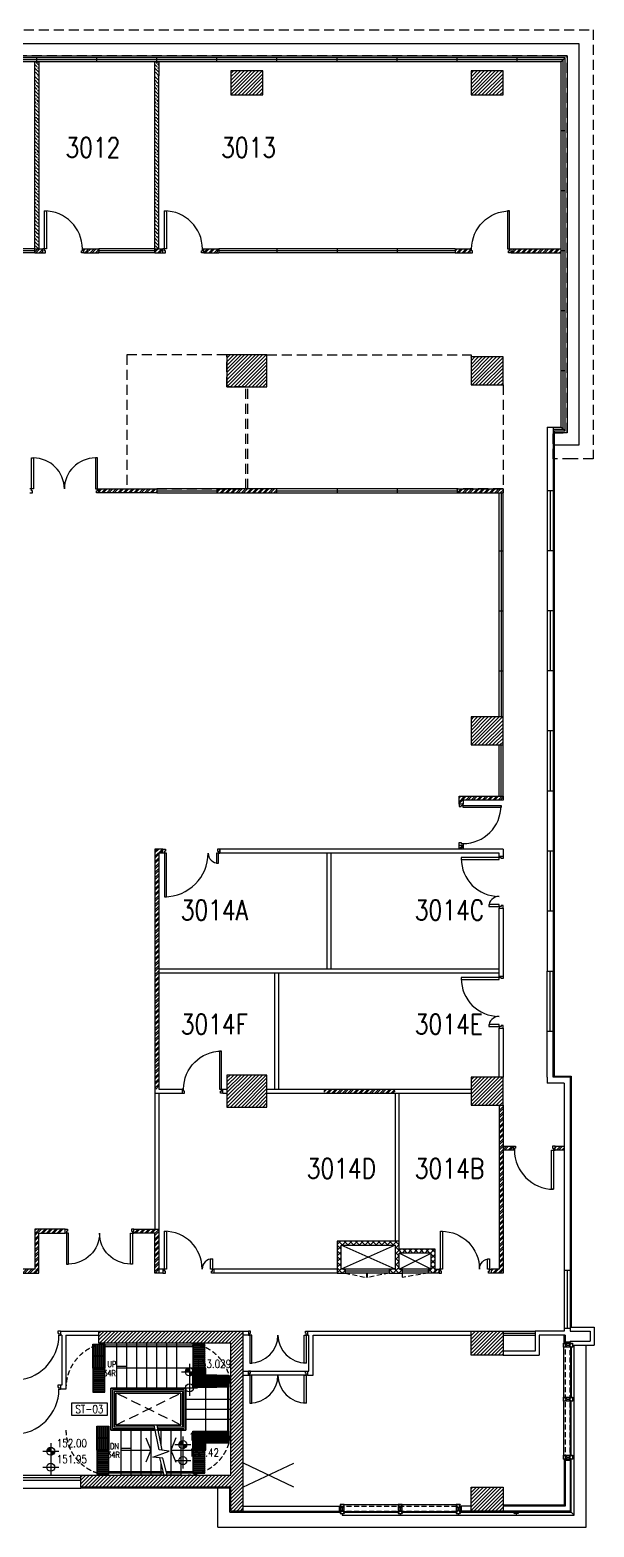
# Model space of a CAD drawing. Header units: millimetres. Extents: x -68474 to 336700, y -113450 to 53663.
# Drawn here: x 322600 to 336700, y -47675 to -10250 of the extents above; entities that cross this region are included whole.
import ezdxf
from ezdxf.enums import TextEntityAlignment as Align
from ezdxf.xclip import XClip

# ---------------------------------------------------------------- set-up
doc = ezdxf.new("R2010")
doc.units = ezdxf.units.MM
doc.header["$LTSCALE"] = 1000
doc.header["$XCLIPFRAME"] = 2
doc.linetypes.add('HIDDEN', pattern=[0.375, 0.25, -0.125])
doc.linetypes.add('HIDDEN2', pattern=[0.1875, 0.125, -0.0625])
for name, color, linetype in [('HATCH', 8, 'Continuous'), ('newL', 4, 'Continuous'), ('REF_LEV147-167$0$RLP315', 1, 'Continuous'), ('RLP032_S', 2, 'Continuous'), ('RLP046_T20', 3, 'Continuous'), ('RLP061', 8, 'Continuous'), ('RLP064_C51', 51, 'Continuous'), ('RLP223', 4, 'Continuous'), ('RLP223_C', 1, 'Continuous'), ('RLP223_H', 8, 'Continuous'), ('RLP240', 1, 'Continuous'), ('RLP280', 6, 'Continuous'), ('RLP314', 9, 'Continuous'), ('RLP315', 1, 'Continuous'), ('RLP340', 9, 'Continuous'), ('RLP383', 9, 'Continuous'), ('RLP390_C1', 1, 'Continuous'), ('RLP390_C2', 2, 'Continuous'), ('RLP390_C3', 3, 'Continuous'), ('RLP390_C9', 9, 'Continuous'), ('RLP390_S', 1, 'HIDDEN2'), ('RLP430_TAC', 8, 'Continuous'), ('RLP740', 1, 'Continuous')]:
    doc.layers.add(name, color=color, linetype=linetype)
doc.styles.add('RLP-SIMPLEX', font='SIMPLEX.shx', dxfattribs={"width": 0.8})
pattern_1 = [(45, (271025, -42725), (-67.35192, 67.35192), []), (45, (271069.9, -42725), (-67.35192, 67.35192), [])]
pattern_2 = [(45, (271025, -42875), (-67.35192, 67.35192), []), (45, (271069.9, -42875), (-67.35192, 67.35192), [])]
pattern_3 = [(45, (271025, -42775), (-67.35192, 67.35192), []), (45, (271069.9, -42775), (-67.35192, 67.35192), [])]
pattern_4 = [(45, (271025, -42775), (-44.90128, 44.90128), [])]
pattern_5 = [(45, (277025, -42775), (-67.35192, 67.35192), []), (45, (277069.9, -42775), (-67.35192, 67.35192), [])]
pattern_6 = [(45, (270625, -29605), (-67.35192, 67.35192), []), (45, (270669.9, -29605), (-67.35192, 67.35192), [])]

# ---------------------------------------------------------------- blocks, each defined once
blk = doc.blocks.new('LEV')
for p, q in [((-2, 0), (2, 0)), ((0, 2), (0, -2))]:
    blk.add_line(p, q)
blk.add_circle((0, 0), 1)
blk = doc.blocks.new('S-LEV')
blk.add_blockref('LEV', (0, 0))
at = {"style": 'RLP-SIMPLEX', "width": 0.8}
blk.add_attdef('SFL', (1.5, 1), '', height=2, dxfattribs=at)
blk = doc.blocks.new('LEV1')
for p, q in [((-2, 0), (2, 0)), ((-1, 0.05), (0, 0.05)), ((-0.99, 0.15), (0, 0.15)), ((-0.97, 0.25), (0, 0.25)), ((0, 2), (0, -2)), ((1, -0.05), (0, -0.05)), ((0.99, -0.15), (0, -0.15)), ((0.97, -0.25), (0, -0.25)), ((0.94, -0.35), (0, -0.35)), ((0.9, -0.45), (0, -0.45)), ((0.84, -0.55), (0, -0.55)), ((0.76, -0.65), (0, -0.65)), ((0.67, -0.75), (0, -0.75)), ((0.53, -0.85), (0, -0.85)), ((0.33, -0.95), (0, -0.95))]:
    blk.add_line(p, q)
blk.add_circle((0, 0), 1)
blk = doc.blocks.new('F-LEV')
for p, q in [((-0.94, 0.35), (0, 0.35)), ((-0.9, 0.45), (0, 0.45)), ((-0.84, 0.55), (0, 0.55)), ((-0.76, 0.65), (0, 0.65)), ((-0.67, 0.75), (0, 0.75)), ((-0.53, 0.85), (0, 0.85)), ((-0.33, 0.95), (0, 0.95))]:
    blk.add_line(p, q)
blk.add_blockref('LEV1', (0, 0))
at = {"style": 'RLP-SIMPLEX', "width": 0.8}
blk.add_attdef('FFL', (1.5, 1), '', height=2, dxfattribs=at)
blk = doc.blocks.new('D02d')
for points in [[(85, 100), (35, 100), (35, 1045), (85, 1045)], [(1235, 100), (1185, 100), (1185, 355), (1235, 355)]]:
    blk.add_lwpolyline(points, close=True)
for points in [[(0, 0), (60, 0), (60, 50), (35, 50), (35, 100), (0, 100)], [(1270, 0), (1210, 0), (1210, 50), (1235, 50), (1235, 100), (1270, 100)]]:
    blk.add_lwpolyline(points)
for centre, radius, start, end in [((35, 100), 945, 0, 90), ((1235, 100), 255, 90, 180)]:
    blk.add_arc(centre, radius, start, end)
blk = doc.blocks.new('ED900L')
blk.add_lwpolyline([(85, 100), (35, 100), (35, 1050), (85, 1050)], close=True)
for points in [[(0, 0), (60, 0), (60, 50), (35, 50), (35, 100), (0, 100)], [(1020, 0), (960, 0), (960, 50), (985, 50), (985, 100), (1020, 100)]]:
    blk.add_lwpolyline(points)
blk.add_arc((35, 100), 950, 0, 90)
blk = doc.blocks.new('ST-MARK')
at = {"color": 2}
blk.add_lwpolyline([(-5.5, -1.5), (-5.5, 1.5), (3.5, 1.5), (3.5, -1.5)], close=True, dxfattribs=at)
at = {"style": 'RLP-SIMPLEX', "width": 0.8}
blk.add_attdef('STAIR_NO', text='', height=2, dxfattribs=at).set_placement((-1, 0), align=Align.MIDDLE)
blk = doc.blocks.new('ST-ARR')
at = {"color": 4}
blk.add_lwpolyline([(-306, -125), (0, 0), (306, -125)], dxfattribs=at)
blk = doc.blocks.new('ED1600D')
for points in [[(-1575, 100), (-1625, 100), (-1625, 875), (-1575, 875)], [(-25, 100), (25, 100), (25, 875), (-25, 875)]]:
    blk.add_lwpolyline(points, close=True)
for points in [[(-1660, 0), (-1600, 0), (-1600, 50), (-1625, 50), (-1625, 100), (-1660, 100)], [(60, 0), (0, 0), (0, 50), (25, 50), (25, 100), (60, 100)]]:
    blk.add_lwpolyline(points)
for centre, start, end in [((-1575, 100), 0, 90), ((-25, 100), 90, 180)]:
    blk.add_arc(centre, 775, start, end)
blk = doc.blocks.new('hollow-1')
at = {"layer": 'RLP390_C2'}
blk.add_line((-40, 0), (0, 0), dxfattribs=at)
blk.add_lwpolyline([(-260, -50), (-260, 50), (-40, 50), (-40, -50)], close=True, dxfattribs=at)
at = {"layer": 'RLP390_C9'}
for p, q in [((-260, 50), (-40, -50)), ((-260, -50), (-40, 50))]:
    blk.add_line(p, q, dxfattribs=at)
blk = doc.blocks.new('TAC')
blk.add_lwpolyline([(0, 0), (300, 0), (300, 300), (0, 300)], close=True)
for centre in [(25, 275), (25, 225), (25, 175), (25, 125), (25, 75), (25, 25), (75, 275), (75, 225), (75, 175), (75, 125), (75, 75), (75, 25), (125, 275), (125, 225), (125, 175), (125, 125), (125, 75), (125, 25), (175, 275), (175, 225), (175, 175), (175, 125), (175, 75), (175, 25), (225, 275), (225, 225), (225, 175), (225, 125), (225, 75), (225, 25), (275, 275), (275, 225), (275, 175), (275, 125), (275, 75), (275, 25)]:
    blk.add_circle(centre, 17.5)
blk = doc.blocks.new('hollow-1a')
at = {"layer": 'RLP390_C2'}
blk.add_line((40, 0), (0, 0), dxfattribs=at)
blk.add_lwpolyline([(40, -50), (40, 50), (100, 50), (100, -50)], close=True, dxfattribs=at)
at = {"layer": 'RLP390_C9'}
for p, q in [((40, 50), (100, -50)), ((40, -50), (100, 50))]:
    blk.add_line(p, q, dxfattribs=at)
blk = doc.blocks.new('DOUBLE')
at = {"layer": 'RLP315'}
for points in [[(561658, 376133), (561673, 376133), (561673, 376183), (561673, 376183), (561673, 376183), (561623, 376183), (561623, 376083), (561623, 376083), (561623, 376083), (561658, 376083)], [(563058, 376133), (563043, 376133), (563043, 376183), (563043, 376183), (563043, 376183), (563093, 376183), (563093, 376083), (563093, 376083), (563093, 376083), (563058, 376083)], [(561708, 376083), (561658, 376083), (561658, 375383), (561708, 375383)], [(563008, 376083), (563058, 376083), (563058, 375383), (563008, 375383)]]:
    blk.add_lwpolyline(points, close=True, dxfattribs=at)
for centre, start, end in [((561658, 376083), 270, 0), ((563058, 376083), 180, 270)]:
    blk.add_arc(centre, 700, start, end, dxfattribs=at)
blk = doc.blocks.new('hollow-3a')
at = {"layer": 'RLP390_C2'}
blk.add_line((15, -15), (100, -100), dxfattribs=at)
blk.add_lwpolyline([(-100, -15), (15, -15), (15, 100), (0, 100), (0, 0), (-100, 0), (-100, -15)], dxfattribs=at)
blk = doc.blocks.new('REF_LEV147-167$0$ED900L')
blk.add_lwpolyline([(85, 100), (35, 100), (35, 1050), (85, 1050)], close=True)
for points in [[(0, 0), (60, 0), (60, 50), (35, 50), (35, 100), (0, 100)], [(1020, 0), (960, 0), (960, 50), (985, 50), (985, 100), (1020, 100)]]:
    blk.add_lwpolyline(points)
blk.add_arc((35, 100), 950, 0, 90)
blk = doc.blocks.new('D02a')
for points in [[(-85, 100), (-35, 100), (-35, 1195), (-85, 1195)], [(-1385, 100), (-1335, 100), (-1335, 355), (-1385, 355)]]:
    blk.add_lwpolyline(points, close=True)
for points in [[(-1420, 0), (-1360, 0), (-1360, 50), (-1385, 50), (-1385, 100), (-1420, 100)], [(0, 0), (-60, 0), (-60, 50), (-35, 50), (-35, 100), (0, 100)]]:
    blk.add_lwpolyline(points)
for centre, radius, start, end in [((-35, 100), 1095, 90, 180), ((-1385, 100), 255, 0, 90)]:
    blk.add_arc(centre, radius, start, end)
blk = doc.blocks.new('ED1080L_1')
for points in [[(-85, 100), (-25, 100), (-25, 50), (-50, 50), (-50, 0), (-85, 0)], [(1145, 100), (1085, 100), (1085, 50), (1110, 50), (1110, 0), (1145, 0)]]:
    blk.add_lwpolyline(points)
blk.add_lwpolyline([(0, 0), (-50, 0), (-50, -1130), (0, -1130)], close=True)
blk.add_arc((-20, 0), 1130, 270, 0)
blk = doc.blocks.new('D02E__X')
for points in [[(660, -1), (710, -1), (710, 944), (660, 944)], [(-520, -1), (-470, -1), (-470, 254), (-520, 254)]]:
    blk.add_lwpolyline(points, close=True)
for points in [[(-555, -101), (-495, -101), (-495, -51), (-520, -51), (-520, -1), (-555, -1)], [(745, -101), (685, -101), (685, -51), (710, -51), (710, -1), (745, -1)]]:
    blk.add_lwpolyline(points)
for centre, radius, start, end in [((680, -1), 945, 90, 180), ((-520, -1), 255, 0, 90)]:
    blk.add_arc(centre, radius, start, end)
blk = doc.blocks.new('fsdfsdfs')
blk.add_lwpolyline([(85, 100), (35, 100), (35, 1080), (85, 1080)], close=True)
for points in [[(0, 0), (60, 0), (60, 50), (35, 50), (35, 100), (0, 100)], [(1050, 0), (990, 0), (990, 50), (1015, 50), (1015, 100), (1050, 100)]]:
    blk.add_lwpolyline(points)
blk.add_arc((35, 100), 980, 0, 90)

msp = doc.modelspace()

# ---------------------------------------------------------------- hatches: boundary and pattern name
at = {"layer": 'HATCH'}
h = msp.add_hatch(dxfattribs=at)
h.set_pattern_fill('ANSI31', color=256, scale=20, style=0)
h.set_pattern_definition([(45, (327625, -11875), (-44.9013, 44.9013), [])])
h.paths.add_polyline_path([(327625, -11275), (327625, -11875), (328425, -11875), (328425, -11275)])
h = msp.add_hatch(dxfattribs=at)
h.set_pattern_fill('ANSI31', color=256, scale=20, style=0)
h.set_pattern_definition([(45, (333625, -11875), (-44.9013, 44.9013), [])])
h.paths.add_polyline_path([(333625, -11275), (333625, -11875), (334425, -11875), (334425, -11275)])
h = msp.add_hatch(dxfattribs=at)
h.set_pattern_fill('ANSI31', color=256, scale=20, style=0)
h.set_pattern_definition([(45, (327525, -19175), (-44.9013, 44.9013), [])])
h.paths.add_polyline_path([(327525, -19175), (328525, -19175), (328525, -18375), (327525, -18375)])
h = msp.add_hatch(dxfattribs=at)
h.set_pattern_fill('ANSI31', color=256, scale=20, style=0)
h.set_pattern_definition(pattern_4)
h.paths.add_polyline_path([(333625, -19125), (334425, -19125), (334425, -18425), (333625, -18425)])
h = msp.add_hatch(dxfattribs=at)
h.set_pattern_fill('ANSI31', color=256, scale=20, style=0)
h.set_pattern_definition([(45, (333625, -28125), (-44.9013, 44.9013), [])])
h.paths.add_polyline_path([(333625, -28125), (334425, -28125), (334425, -27425), (333625, -27425)])
h = msp.add_hatch(dxfattribs=at)
h.set_pattern_fill('ANSI31', color=256, scale=20, style=0)
h.set_pattern_definition([(45, (327525, -37175), (-44.9013, 44.9013), [])])
h.paths.add_polyline_path([(327525, -37175), (328525, -37175), (328525, -36375), (327525, -36375)])
h = msp.add_hatch(dxfattribs=at)
h.set_pattern_fill('ANSI31', color=256, scale=20, style=0)
h.set_pattern_definition([(45, (333625, -37125), (-44.9013, 44.9013), [])])
h.paths.add_polyline_path([(333625, -37125), (334425, -37125), (334425, -36425), (333625, -36425)])
h = msp.add_hatch(dxfattribs=at)
h.set_pattern_fill('ANSI31', color=256, scale=20, style=0)
h.set_pattern_definition(pattern_4)
h.paths.add_polyline_path([(327925, -42775), (327925, -47275), (327625, -47275), (327625, -46675), (323875, -46675), (323875, -46375), (327625, -46375), (327625, -43075), (324325, -43075), (324325, -42775)])
h = msp.add_hatch(dxfattribs=at)
h.set_pattern_fill('ANSI31', color=256, scale=20, style=0)
h.set_pattern_definition([(45, (315625, -43375), (-44.90128, 44.90128), [])])
h.paths.add_polyline_path([(334425, -42775), (334425, -43375), (333625, -43375), (333625, -42775)])
h = msp.add_hatch(dxfattribs=at)
h.set_pattern_fill('ANSI31', color=256, scale=20, style=0)
h.set_pattern_definition(pattern_4)
h.paths.add_polyline_path([(334425, -47275), (333625, -47275), (333625, -46675), (334425, -46675)])
at = {"layer": 'RLP061'}
h = msp.add_hatch(dxfattribs=at)
h.set_pattern_fill('ANSI36', color=1, scale=20, angle=90, style=0)
h.set_pattern_definition([(135, (322725, -15725), (-123.4785, 33.676), [158.75, -31.75, 0, -31.75])])
h.paths.add_polyline_path([(322725, -15725), (322825, -15725), (322825, -11400), (322725, -11400)])
h = msp.add_hatch(dxfattribs=at)
h.set_pattern_fill('ANSI36', color=1, scale=20, angle=90, style=0)
h.set_pattern_definition([(135, (325725, -15725), (-123.4785, 33.676), [158.75, -31.75, 0, -31.75])])
h.paths.add_polyline_path([(325725, -15725), (325825, -15725), (325825, -11400), (325725, -11400)])
at = {"layer": 'RLP223_H'}
h = msp.add_hatch(dxfattribs=at)
h.set_pattern_fill('ANSI36', color=1, scale=20, angle=90, style=0)
h.set_pattern_definition([(135, (322725, -11386.34), (-123.479, 33.676), [158.75, -31.75, 0, -31.75])])
h.paths.add_polyline_path([(322725, -11050), (322825, -11050), (322825, -11386.3), (322725, -11386.3)])
h = msp.add_hatch(dxfattribs=at)
h.set_pattern_fill('ANSI36', color=1, scale=20, angle=90, style=0)
h.set_pattern_definition([(135, (325725, -11386.34), (-123.479, 33.676), [158.75, -31.75, 0, -31.75])])
h.paths.add_polyline_path([(325725, -11050), (325825, -11050), (325825, -11386.3), (325725, -11386.3)])
h = msp.add_hatch(dxfattribs=at)
h.set_pattern_fill('ANSI32', color=256, scale=10, style=0)
h.set_pattern_definition(pattern_5)
h.paths.add_polyline_path([(322925, -15725), (322725, -15725), (322725, -15825), (322925, -15825)])
h = msp.add_hatch(dxfattribs=at)
h.set_pattern_fill('ANSI32', color=256, scale=10, style=0)
h.set_pattern_definition(pattern_3)
h.paths.add_polyline_path([(323945, -15725), (323945, -15825), (324325, -15825), (324325, -15725)])
h = msp.add_hatch(dxfattribs=at)
h.set_pattern_fill('ANSI32', color=256, scale=10, style=0)
h.set_pattern_definition(pattern_5)
h.paths.add_polyline_path([(325925, -15725), (325725, -15725), (325725, -15825), (325925, -15825)])
h = msp.add_hatch(dxfattribs=at)
h.set_pattern_fill('ANSI32', color=256, scale=10, style=0)
h.set_pattern_definition(pattern_3)
h.paths.add_polyline_path([(327325, -15825), (327325, -15725), (326945, -15725), (326945, -15825)])
h = msp.add_hatch(dxfattribs=at)
h.set_pattern_fill('ANSI32', color=256, scale=10, style=0)
h.set_pattern_definition(pattern_3)
h.paths.add_polyline_path([(333605, -15825), (333605, -15725), (333225, -15725), (333225, -15825)])
h = msp.add_hatch(dxfattribs=at)
h.set_pattern_fill('ANSI32', color=256, scale=10, style=0)
h.set_pattern_definition(pattern_3)
h.paths.add_polyline_path([(335875, -15725), (334625, -15725), (334625, -15825), (335875, -15825)])
h = msp.add_hatch(dxfattribs=at)
h.set_pattern_fill('ANSI32', color=256, scale=10, style=0)
h.set_pattern_definition(pattern_1)
h.paths.add_polyline_path([(324320, -21725), (324320, -21825), (325775, -21825), (325775, -21725)])
h = msp.add_hatch(dxfattribs=at)
h.set_pattern_fill('ANSI32', color=256, scale=10, style=0)
h.set_pattern_definition(pattern_1)
h.paths.add_polyline_path([(327275, -21825), (328775, -21825), (328775, -21725), (327275, -21725)])
h = msp.add_hatch(dxfattribs=at)
h.set_pattern_fill('ANSI32', color=256, scale=10, style=0)
h.set_pattern_definition(pattern_1)
h.paths.add_polyline_path([(333275, -21725), (333275, -21825), (334025, -21825), (334025, -21725)])
h.paths.add_polyline_path([(334425, -21825), (334425, -21725), (334025, -21725), (334025, -21825)])
h = msp.add_hatch(dxfattribs=at)
h.set_pattern_fill('ANSI32', color=256, scale=10, style=0)
h.set_pattern_definition(pattern_6)
h.paths.add_polyline_path([(333325, -29405), (334025, -29405), (334025, -29505), (333425, -29505), (333425, -29605), (333325, -29605)])
h = msp.add_hatch(dxfattribs=at)
h.set_pattern_fill('ANSI32', color=256, scale=10, style=0)
h.set_pattern_definition(pattern_6)
h.paths.add_polyline_path([(334025, -29405), (334425, -29405), (334425, -29505), (334025, -29505)])
h = msp.add_hatch(dxfattribs=at)
h.set_pattern_fill('ANSI32', color=256, scale=10, style=0)
h.set_pattern_definition([(45, (271625, -30725), (-67.35192, 67.35192), []), (45, (271669.9, -30725), (-67.35192, 67.35192), [])])
h.paths.add_polyline_path([(333325, -30625), (333425, -30625), (333425, -30725), (333325, -30725)])
h = msp.add_hatch(dxfattribs=at)
h.set_pattern_fill('ANSI32', color=256, scale=10, style=0)
h.set_pattern_definition(pattern_3)
h.paths.add_polyline_path([(325725, -36725), (325825, -36725), (325825, -30825), (325925, -30825), (325925, -30725), (325725, -30725)])
h = msp.add_hatch(dxfattribs=at)
h.set_pattern_fill('ANSI32', color=256, scale=10, style=0)
h.set_pattern_definition([(45, (273325, -37069.67), (-67.35192, 67.35192), []), (45, (273369.9, -37069.67), (-67.35192, 67.35192), [])])
h.paths.add_polyline_path([(329945, -36725), (331725, -36725), (331725, -36825), (329945, -36825)])
h = msp.add_hatch(dxfattribs=at)
h.set_pattern_fill('ANSI32', color=256, scale=10, style=0)
h.set_pattern_definition(pattern_3)
h.paths.add_polyline_path([(334425, -41325), (334425, -37125), (334325, -37125), (334325, -41225), (334125, -41225), (334125, -41325)])
h = msp.add_hatch(dxfattribs=at)
h.set_pattern_fill('ANSI32', color=256, scale=10, style=0)
h.set_pattern_definition(pattern_3)
h.paths.add_polyline_path([(334675, -38150), (334425, -38150), (334425, -38250), (334675, -38250)])
h.paths.add_polyline_path([(335950, -38250), (335950, -38150), (335725, -38150), (335725, -38250)])
h = msp.add_hatch(dxfattribs=at)
h.set_pattern_fill('ANSI32', color=256, scale=10, style=0)
h.set_pattern_definition(pattern_2)
h.paths.add_polyline_path([(322825, -40325), (323415, -40325), (323415, -40225), (322775, -40225), (322775, -41325), (322825, -41325)])
h.paths.add_polyline_path([(322775, -40225), (322725, -40225), (322725, -41225), (322025, -41225), (322025, -41325), (322775, -41325)])
h.paths.add_polyline_path([(321275, -41225), (321275, -41325), (322025, -41325), (322025, -41225)])
h = msp.add_hatch(dxfattribs=at)
h.set_pattern_fill('ANSI32', color=256, scale=10, style=0)
h.set_pattern_definition(pattern_3)
h.paths.add_polyline_path([(325825, -40225), (325200, -40225), (325200, -40325), (325725, -40325), (325725, -41325), (325825, -41325)])
h = msp.add_hatch(dxfattribs=at)
h.set_pattern_fill('_USER', color=256, scale=100, angle=45, style=0, double=1, pattern_type=0)
h.set_pattern_definition([(45, (330125, -41325), (-70.7107, 70.7107), []), (135, (330125, -41325), (-70.7107, -70.7107), [])])
h.paths.add_polyline_path([(331575, -41325), (331900, -41325), (331900, -41225), (331825, -41225), (331825, -40525), (330275, -40525), (330275, -41325), (330475, -41325), (330475, -41225), (330375, -41225), (330375, -40625), (331725, -40625), (331725, -41225), (331575, -41225)])
h = msp.add_hatch(dxfattribs=at)
h.set_pattern_fill('_USER', color=256, scale=100, angle=45, style=0, double=1, pattern_type=0)
h.set_pattern_definition([(45, (331825, -41325), (-70.711, 70.711), []), (135, (331825, -41325), (-70.711, -70.711), [])])
h.paths.add_polyline_path([(331825, -40725), (331825, -40825), (332625, -40825), (332625, -41225), (332550, -41225), (332550, -41325), (332725, -41325), (332725, -40725)])
h = msp.add_hatch(dxfattribs=at)
h.set_pattern_fill('ANSI32', color=256, scale=10, style=0)
h.set_pattern_definition(pattern_2)
h.paths.add_polyline_path([(332825, -41225), (332725, -41225), (332725, -41325), (332825, -41325)])

# ---------------------------------------------------------------- linework, layer by layer
at = {"layer": 'newL'}
for p, q in [((330025, -33725), (330025, -30825)), ((330125, -33725), (330125, -30825)), ((334325, -33725), (325825, -33725)), ((334325, -33825), (325825, -33825))]:
    msp.add_line(p, q, dxfattribs=at)
at = {"layer": 'RLP046_T20'}
msp.add_lwpolyline([(323875, -46675), (323875, -46700)], dxfattribs=at)
at = {"layer": 'RLP064_C51'}
for points in [[(326500, -45250), (324625, -45250), (324625, -44200), (326500, -44200)], [(324750, -44325), (326375, -44325), (326375, -45125), (324750, -45125)]]:
    msp.add_lwpolyline(points, close=True, dxfattribs=at)
at = {"layer": 'RLP223'}
for p, q in [((322725, -15825), (322725, -11400)), ((322825, -11400), (322825, -15725)), ((325725, -15825), (325725, -11400)), ((325825, -15725), (325825, -11400)), ((322725, -15725), (322925, -15725)), ((322725, -15825), (322925, -15825)), ((322925, -15825), (322925, -15725)), ((323945, -15825), (323945, -15725)), ((323945, -15725), (324325, -15725)), ((323945, -15825), (324325, -15825)), ((325725, -15725), (325925, -15725)), ((325725, -15825), (325925, -15825)), ((325925, -15825), (325925, -15725)), ((326945, -15725), (327325, -15725)), ((326945, -15825), (326945, -15725)), ((326945, -15825), (327325, -15825)), ((333605, -15825), (333605, -15725)), ((334625, -15825), (334625, -15725)), ((335525, -15725), (335875, -15725)), ((335525, -15825), (335875, -15825)), ((335525, -20177), (335525, -21775)), ((335525, -20177), (335675, -20177)), ((335675, -20177), (335675, -21775)), ((333275, -21725), (334425, -21725)), ((333275, -21825), (334425, -21825)), ((334425, -21725), (334425, -21825)), ((335675, -21775), (335525, -21775)), ((335525, -23275), (335525, -24775)), ((335675, -23275), (335525, -23275)), ((335675, -23275), (335675, -24775)), ((335675, -24775), (335525, -24775)), ((335525, -26275), (335525, -27775)), ((335675, -26275), (335525, -26275)), ((335675, -26275), (335675, -27775)), ((335675, -27775), (335525, -27775)), ((335525, -29275), (335525, -30775)), ((335675, -29275), (335525, -29275)), ((335675, -29275), (335675, -30775)), ((333325, -30725), (333325, -30625)), ((333325, -30625), (333425, -30625)), ((333425, -30625), (333425, -30725)), ((325925, -30725), (325725, -30725)), ((325725, -30725), (325725, -36825)), ((325925, -30825), (325825, -30825)), ((325825, -30825), (325825, -36725)), ((325925, -30825), (325925, -30725)), ((325925, -30825), (325925, -30725)), ((327345, -30725), (327345, -30825)), ((327345, -30725), (327345, -30825)), ((334325, -30900), (334325, -30825)), ((334325, -30900), (334425, -30900)), ((335675, -30775), (335525, -30775)), ((334325, -33900), (334325, -32200)), ((334325, -32200), (334425, -32200)), ((335525, -32275), (335525, -33775)), ((335675, -32275), (335525, -32275)), ((335675, -32275), (335675, -33775)), ((334325, -33900), (334425, -33900)), ((335525, -33775), (335675, -33775)), ((334325, -36425), (334325, -35200)), ((334325, -35200), (334425, -35200)), ((335525, -35275), (335675, -35275)), ((335525, -36425), (335525, -35275)), ((335675, -36425), (335675, -35275)), ((335525, -36425), (335525, -36575)), ((335950, -36575), (335525, -36575)), ((336100, -36425), (335675, -36425)), ((335950, -36575), (335950, -41250)), ((336100, -36425), (336100, -41250)), ((325725, -36825), (325725, -40225)), ((325725, -36825), (326405, -36825)), ((325825, -36725), (326405, -36725)), ((325825, -36825), (325825, -40225)), ((327425, -36725), (327525, -36725)), ((327425, -36825), (327525, -36825)), ((328525, -36725), (333625, -36725)), ((328525, -36825), (333625, -36825)), ((325200, -40325), (325200, -40225)), ((325200, -40225), (325825, -40225)), ((325725, -40325), (325200, -40325)), ((325725, -41325), (325725, -40325)), ((325725, -41325), (325725, -40325)), ((325825, -40225), (325825, -41325)), ((332725, -40725), (331825, -40725)), ((332725, -41325), (332725, -40725)), ((332625, -40825), (331825, -40825)), ((331825, -41225), (331825, -40825)), ((331825, -41225), (331825, -40825)), ((331825, -41225), (331825, -40825)), ((332625, -41225), (332625, -40825)), ((325925, -41225), (325825, -41225)), ((325925, -41325), (325825, -41325)), ((325925, -41225), (325925, -41325)), ((330275, -41225), (327195, -41225)), ((327195, -41225), (327195, -41325)), ((330275, -41325), (327195, -41325)), ((330475, -41225), (330475, -41325)), ((331575, -41225), (331575, -41325)), ((331575, -41325), (331900, -41325)), ((331900, -41225), (331900, -41325)), ((332550, -41225), (332550, -41325)), ((335950, -41250), (336100, -41250)), ((323360, -42775), (323360, -42875)), ((323360, -42775), (324325, -42775)), ((323400, -42875), (323400, -44125)), ((323500, -42875), (323500, -44225)), ((323500, -42875), (324325, -42875)), ((329535, -42775), (333625, -42775)), ((329535, -42775), (329535, -42875)), ((329535, -42875), (329575, -42875)), ((329575, -43775), (329575, -42875)), ((329675, -42875), (333625, -42875)), ((329675, -43875), (329675, -42875)), ((335950, -42775), (335225, -42775)), ((335225, -42775), (335225, -43275)), ((335975, -42875), (335325, -42875)), ((335325, -42875), (335325, -43375)), ((335950, -42700), (335950, -42775)), ((335950, -42700), (336100, -42700)), ((335975, -42875), (335975, -43050)), ((336100, -42700), (336100, -42775)), ((336100, -42775), (336600, -42775)), ((336100, -43025), (336100, -43050)), ((336100, -43025), (336600, -43025)), ((336600, -42775), (336600, -43025)), ((335225, -43275), (334425, -43275)), ((334425, -43375), (335325, -43375)), ((336100, -43050), (335975, -43050)), ((327925, -43775), (328065, -43775)), ((328065, -43875), (328065, -43775)), ((329535, -43775), (329535, -43875)), ((329535, -43775), (329575, -43775)), ((323400, -44125), (323360, -44125)), ((323360, -44125), (323360, -44225)), ((327925, -43875), (328065, -43875)), ((329535, -43875), (329675, -43875)), ((323500, -44225), (323360, -44225)), ((335975, -46000), (336100, -46000)), ((335975, -46000), (335975, -47150)), ((336100, -46000), (336100, -47275)), ((327925, -47150), (330325, -47150)), ((330325, -47150), (330325, -47275)), ((333625, -47150), (333375, -47150)), ((333375, -47150), (333375, -47275)), ((335975, -47150), (334425, -47150)), ((335475, -47150), (334425, -47150)), ((327925, -47275), (330325, -47275)), ((333625, -47275), (333375, -47275)), ((336100, -47275), (334425, -47275)), ((335475, -47275), (334425, -47275))]:
    msp.add_line(p, q, dxfattribs=at)
for points in [[(322725, -11400), (322725, -11050), (322825, -11050), (322825, -11400)], [(325725, -11400), (325725, -11050), (325825, -11050), (325825, -11400)], [(324325, -15725), (324325, -15825)], [(327325, -15725), (327325, -15825)], [(333225, -15725), (333225, -15825)], [(333225, -15725), (333605, -15725)], [(333225, -15825), (333605, -15825)], [(334625, -15725), (335875, -15725)], [(334625, -15825), (335875, -15825)], [(333275, -21725), (333275, -21825)], [(333425, -29605), (333325, -29605), (333325, -29405), (334425, -29405), (334425, -29505), (333425, -29505), (333425, -29605)], [(325925, -30825), (325925, -30725)], [(325925, -30825), (325925, -30725)], [(325925, -30825), (325925, -30725)], [(334425, -30725), (327345, -30725)], [(327345, -30825), (327345, -30725)], [(327345, -30825), (327345, -30725)], [(327345, -30825), (327345, -30725)], [(334325, -30825), (327345, -30825)], [(334425, -30725), (334425, -30900)], [(334425, -32200), (334425, -33900)], [(328725, -36725), (328725, -33825)], [(328825, -36725), (328825, -33825)], [(334425, -35200), (334425, -36425)], [(326405, -36725), (326405, -36825)], [(327425, -36825), (327425, -36725)], [(331725, -36825), (331725, -40525)], [(331825, -40725), (331825, -36825)], [(334425, -37125), (334425, -41325), (334125, -41325)], [(334325, -37125), (334325, -41225), (334125, -41225)], [(334425, -38150), (334675, -38150), (334675, -38250), (334425, -38250)], [(335950, -38250), (335725, -38250), (335725, -38150), (335950, -38150)], [(322825, -41325), (322825, -40325), (323480, -40325), (323480, -40225), (322725, -40225), (322725, -41225), (321275, -41225), (321275, -41325), (322825, -41325)], [(331825, -40525), (330275, -40525), (330275, -41325), (330475, -41325)], [(330475, -41225), (330375, -41225), (330375, -40625), (331725, -40625)], [(331725, -40625), (331725, -41225), (331575, -41225)], [(325825, -41325), (325725, -41325)], [(331900, -41225), (331825, -41225)], [(332625, -41225), (332550, -41225)], [(332825, -41325), (332550, -41325)], [(332725, -41225), (332825, -41225), (332825, -41325)], [(332825, -41225), (332825, -41325)], [(334125, -41225), (334125, -41325)], [(323400, -42875), (323360, -42875)], [(327925, -42775), (328065, -42775)], [(328065, -42875), (327925, -42875)], [(328065, -42775), (328065, -42875)], [(323400, -44125), (323360, -44125)]]:
    msp.add_lwpolyline(points, dxfattribs=at)
at = {"layer": 'RLP223', "color": 8, "linetype": 'HIDDEN'}
for points in [[(327525, -18375), (325025, -18375), (325025, -21725), (328000, -21725), (328000, -19175), (327525, -19175), (327525, -18375), (327525, -18375), (327525, -18375)], [(333625, -18425), (333625, -19125), (334425, -19125), (334425, -21725), (328050, -21725), (328050, -19175), (328525, -19175), (328525, -18375), (328525, -18375), (328525, -18375), (333625, -18375), (333625, -18425), (333625, -18425)]]:
    msp.add_lwpolyline(points, dxfattribs=at)
at = {"layer": 'RLP223'}
for points in [[(324320, -21725), (325775, -21725), (325775, -21825), (324320, -21825)], [(327275, -21825), (328775, -21825), (328775, -21725), (327275, -21725)]]:
    msp.add_lwpolyline(points, close=True, dxfattribs=at)
at = {"layer": 'RLP223_C'}
for p, q in [((335700, -33775), (335700, -35275)), ((328065, -43775), (329510, -43775)), ((329535, -43875), (328065, -43875)), ((329535, -43875), (328065, -43875))]:
    msp.add_line(p, q, dxfattribs=at)
at = {"layer": 'RLP223_C', "linetype": 'HIDDEN'}
msp.add_lwpolyline([(336162.5, -20975), (335675, -20975), (335675, -20325), (336025, -20325), (336025, -10900), (309225, -10900), (309225, -12550), (308575, -12375.8), (308575, -10250), (336675, -10250), (336675, -20975)], close=True, dxfattribs=at)
at = {"layer": 'RLP223_C'}
for points in [[(308925, -10600), (308925, -12469.6), (309225, -12550), (309225, -10900), (336025, -10900), (336025, -20325), (335675, -20325), (335675, -20625), (336325, -20625), (336325, -10600), (336325, -10600), (308925, -10600)], [(335700, -21775), (335700, -23275)], [(335700, -24775), (335700, -26275)], [(335700, -27775), (335700, -29275)], [(335700, -30775), (335700, -32275)], [(336125, -41250), (336125, -42675)], [(322425, -46700), (323875, -46700)]]:
    msp.add_lwpolyline(points, dxfattribs=at)
at = {"layer": 'RLP240', "color": 4}
for p, q in [((324775, -43650), (325025, -43650)), ((324875, -45700), (325125, -45700))]:
    msp.add_line(p, q, dxfattribs=at)
at = {"layer": 'RLP240'}
for p, q in [((327000, -43700), (324775, -43700)), ((327000, -45750), (327000, -43700)), ((325906.4, -45754.6), (325777.6, -45125)), ((325951.9, -46375), (325843.6, -45945.4)), ((326125, -45750), (327000, -45750))]:
    msp.add_line(p, q, dxfattribs=at)
at = {"layer": 'RLP240', "linetype": 'HIDDEN'}
for p, q in [((326375, -45125), (324750, -44325)), ((324750, -45125), (326375, -44325))]:
    msp.add_line(p, q, dxfattribs=at)
at = {"layer": 'RLP240'}
for points in [[(326125, -43075), (324625, -43075)], [(324775, -44200), (324775, -43075)], [(325025, -44200), (325025, -43075)], [(325275, -44200), (325275, -43075)], [(325525, -44200), (325525, -43075)], [(325775, -44200), (325775, -43075)], [(326025, -44200), (326025, -43075)], [(326275, -44200), (326275, -43075)], [(325803.2, -45250), (326500, -45250), (326500, -44200), (324625, -44200), (324625, -45250), (325726.6, -45250)], [(324750, -44325), (324750, -45125), (325701.1, -45125)], [(325777.6, -45125), (326375, -45125), (326375, -44325), (324750, -44325)], [(326500, -44475), (327625, -44475)], [(326500, -44725), (327625, -44725)], [(324875, -45250), (324875, -46375)], [(325125, -45250), (325125, -46375)], [(325375, -45250), (325375, -46375)], [(325625, -45250), (325625, -46375)], [(326028.5, -46375), (325922.1, -45955.1), (325669.2, -45923.9), (326080.8, -45776.1), (325827.9, -45744.9), (325701.1, -45125)], [(325875, -45250), (325875, -45601.1)], [(326125, -45250), (326125, -46375)], [(326375, -45250), (326375, -46375)], [(326500, -44975), (327625, -44975)], [(324875, -45750), (325625, -45750)], [(326375, -46375), (324875, -46375)], [(325875, -46069.9), (325875, -46375)]]:
    msp.add_lwpolyline(points, dxfattribs=at)
at = {"layer": 'RLP240', "linetype": 'HIDDEN2'}
for centre, start, end in [((324625, -44200), 90, 180), ((326500, -44200), 360, 90), ((324625, -45250), 180, 270), ((326500, -45250), 270, 0)]:
    msp.add_arc(centre, 1125, start, end, dxfattribs=at)
at = {"layer": 'RLP280'}
for points in [[(327625, -11275), (327625, -11875), (328425, -11875), (328425, -11275)], [(333625, -11275), (333625, -11875), (334425, -11875), (334425, -11275)], [(327525, -19175), (328525, -19175), (328525, -18375), (327525, -18375)], [(333625, -19125), (334425, -19125), (334425, -18425), (333625, -18425)], [(333625, -28125), (334425, -28125), (334425, -27425), (333625, -27425)], [(327525, -37175), (328525, -37175), (328525, -36375), (327525, -36375)], [(333625, -37125), (334425, -37125), (334425, -36425), (333625, -36425)], [(334425, -42775), (334425, -43375), (333625, -43375), (333625, -42775)], [(334425, -47275), (333625, -47275), (333625, -46675), (334425, -46675)]]:
    msp.add_lwpolyline(points, close=True, dxfattribs=at)
msp.add_lwpolyline([(327925, -42775), (327925, -47275), (327625, -47275), (327625, -46675), (323875, -46675), (323875, -46375), (327625, -46375), (327625, -43075), (324325, -43075), (324325, -42775), (327925, -42775)], dxfattribs=at)
at = {"layer": 'RLP314'}
for p, q in [((335975, -10950), (309275, -10950)), ((335925, -11000), (309325, -11000)), ((335875, -11050), (309375, -11050)), ((322775, -11050), (322775, -10950)), ((324275, -11050), (324275, -10950)), ((325775, -11050), (325775, -10950)), ((327275, -11050), (327275, -10950)), ((328775, -11050), (328775, -10950)), ((330275, -11050), (330275, -10950)), ((331775, -11050), (331775, -10950)), ((333275, -11050), (333275, -10950)), ((334775, -11050), (334775, -10950)), ((335875, -11050), (335975, -10950)), ((335875, -20177), (335875, -11050)), ((335925, -20227), (335925, -11000)), ((335975, -20275), (335975, -10950)), ((335975, -12775), (335875, -12775)), ((335975, -14275), (335875, -14275)), ((322725, -15725), (321325, -15725)), ((322725, -15775), (321325, -15775)), ((322725, -15825), (321325, -15825)), ((325725, -15725), (324325, -15725)), ((325725, -15775), (324325, -15775)), ((325725, -15825), (324325, -15825)), ((333225, -15725), (327325, -15725)), ((333225, -15775), (327325, -15775)), ((333225, -15825), (327325, -15825)), ((335975, -15775), (335875, -15775)), ((335975, -17275), (335875, -17275)), ((335975, -18775), (335875, -18775)), ((335975, -18775), (335875, -18775)), ((335675, -20177), (335875, -20177)), ((335875, -20177), (335975, -20275)), ((335675, -20227), (335926, -20227)), ((335675, -20275), (335975, -20275)), ((330275, -21725), (330275, -21825)), ((331775, -21725), (331775, -21825)), ((335525, -35275), (335525, -33775)), ((335600, -35275), (335600, -33775)), ((335675, -35275), (335675, -33775)), ((335950, -41250), (335950, -42700)), ((336025, -41250), (336025, -42700)), ((336100, -41250), (336100, -42700))]:
    msp.add_line(p, q, dxfattribs=at)
for points in [[(328775, -15725), (328775, -15825)], [(330275, -15725), (330275, -15825)], [(331775, -15725), (331775, -15825)], [(327275, -21725), (325775, -21725)], [(325775, -21775), (327275, -21775)], [(325775, -21825), (327275, -21825)], [(333275, -21725), (328775, -21725)], [(328775, -21775), (333275, -21775)], [(328775, -21825), (333275, -21825)], [(334325, -27425), (334325, -21825)], [(334375, -21825), (334375, -27425)], [(334425, -27425), (334425, -21825)], [(335525, -21775), (335525, -23275)], [(335600, -21775), (335600, -23275)], [(335675, -21775), (335675, -23275)], [(334325, -23275), (334425, -23275)], [(334325, -24775), (334425, -24775)], [(335525, -24775), (335525, -26275)], [(335600, -24775), (335600, -26275)], [(335675, -24775), (335675, -26275)], [(334325, -26275), (334425, -26275)], [(335525, -27775), (335525, -29275)], [(335600, -27775), (335600, -29275)], [(335675, -27775), (335675, -29275)], [(334325, -29405), (334325, -28125)], [(334375, -29405), (334375, -28125)], [(334425, -29405), (334425, -28125)], [(335525, -30775), (335525, -32275)], [(335600, -30775), (335600, -32275)], [(335675, -30775), (335675, -32275)], [(322425, -46375), (323875, -46375)], [(322425, -46437.5), (323875, -46437.5)], [(322425, -46500), (323875, -46500)]]:
    msp.add_lwpolyline(points, dxfattribs=at)
at = {"layer": 'RLP315'}
for p, q in [((331725, -41225), (330375, -40625)), ((331725, -40625), (330375, -41225)), ((331825, -41225), (332625, -40825)), ((332625, -41225), (331825, -40825)), ((332825, -41325), (332825, -41225)), ((332825, -41325), (332825, -41225)), ((334425, -42775), (335225, -42775)), ((334425, -42825), (335225, -42825)), ((334425, -42875), (335225, -42875)), ((327925, -46675), (329200, -46075)), ((329200, -46675), (327940, -46075))]:
    msp.add_line(p, q, dxfattribs=at)
at = {"layer": 'RLP340'}
for points in [[(324475, -43165), (326675, -43165), (326675, -43125), (324475, -43125), (324475, -43165)], [(324667.5, -44242.5), (324667.5, -45207.5), (325717.9, -45207.5)], [(325794.5, -45207.5), (326457.5, -45207.5), (326457.5, -44242.5), (324667.5, -44242.5)], [(324707.5, -44282.5), (324707.5, -45167.5), (325709.8, -45167.5)], [(325786.3, -45167.5), (326417.5, -45167.5), (326417.5, -44282.5), (324707.5, -44282.5)], [(327535, -44175), (327535, -45275), (327575, -45275), (327575, -44175), (327535, -44175)], [(324575, -46285), (325929.2, -46285)], [(325939.3, -46325), (324575, -46325), (324575, -46285)], [(326005.7, -46285), (326675, -46285), (326675, -46325), (326015.8, -46325)]]:
    msp.add_lwpolyline(points, dxfattribs=at)
at = {"layer": 'RLP383'}
for p, q in [((336115, -43175), (336115, -44425)), ((336125, -43175), (336125, -44425)), ((336200, -47375), (336200, -43125)), ((336500, -47675), (336500, -43125)), ((336115, -45875), (336115, -44525)), ((336125, -45875), (336125, -44525)), ((336115, -47290), (336115, -45975)), ((336125, -47300), (336125, -45975)), ((327300, -47675), (327300, -46700)), ((330400, -47375), (336200, -47375)), ((330450, -47290), (331800, -47290)), ((330450, -47300), (331800, -47300)), ((331900, -47290), (333250, -47290)), ((331900, -47300), (333250, -47300)), ((333350, -47290), (334700, -47290)), ((333350, -47300), (334700, -47300)), ((334800, -47290), (336115, -47290)), ((334800, -47300), (336125, -47300)), ((327300, -47675), (336500, -47675))]:
    msp.add_line(p, q, dxfattribs=at)
at = {"layer": 'RLP390_C1'}
for p, q in [((335940, -43175), (335940, -44425)), ((335940, -44525), (335940, -45875)), ((330450, -47115), (333350, -47115))]:
    msp.add_line(p, q, dxfattribs=at)
at = {"layer": 'RLP390_C3'}
for p, q in [((335700, -20275), (335700, -21775)), ((335675, -21775), (335700, -21775)), ((335675, -23275), (335700, -23275)), ((335700, -23275), (335700, -24775)), ((335675, -24775), (335700, -24775)), ((335675, -26275), (335700, -26275)), ((335700, -26275), (335700, -27775)), ((335675, -27775), (335700, -27775)), ((335675, -29275), (335700, -29275)), ((335700, -29275), (335700, -30775)), ((335675, -30775), (335700, -30775)), ((335675, -32275), (335700, -32275)), ((335700, -32275), (335700, -33775)), ((335675, -33775), (335700, -33775)), ((335675, -35275), (335700, -35275)), ((335700, -35275), (335700, -36400)), ((336100, -42675), (336700, -42675)), ((336700, -42675), (336700, -43125)), ((336200, -43125), (336700, -43125)), ((327600, -46700), (323875, -46700)), ((327600, -47300), (327600, -46700)), ((327600, -47300), (330350, -47300))]:
    msp.add_line(p, q, dxfattribs=at)
msp.add_lwpolyline([(335700, -36400), (336125, -36400), (336125, -41250), (336100, -41250)], dxfattribs=at)
at = {"layer": 'RLP390_C9'}
for p, q in [((335950, -43075), (335950, -42875)), ((335950, -45975), (335950, -47125)), ((335950, -47125), (334425, -47125))]:
    msp.add_line(p, q, dxfattribs=at)
at = {"layer": 'RLP390_S'}
for p, q in [((336100, -46000), (336100, -43050)), ((330325, -47150), (333375, -47150)), ((330325, -47275), (333375, -47275))]:
    msp.add_line(p, q, dxfattribs=at)
msp.add_lwpolyline([(335975, -43050), (335975, -46000)], dxfattribs=at)
at = {"layer": 'RLP740'}
for p, q in [((331575, -41225), (330475, -41225)), ((331575, -41275), (330475, -41275)), ((331575, -41325), (330475, -41325)), ((332550, -41225), (331900, -41225)), ((332550, -41275), (331900, -41275)), ((332550, -41325), (331900, -41325))]:
    msp.add_line(p, q, dxfattribs=at)
at = {"layer": 'RLP740', "linetype": 'HIDDEN2'}
for p, q in [((330475, -41325), (331015.1, -41437.9)), ((331575, -41325), (331034.9, -41437.9)), ((332550, -41325), (331909.9, -41437.9))]:
    msp.add_line(p, q, dxfattribs=at)
for centre, start, end in [((330375, -41325), 350, 0), ((331675, -41325), 180, 190), ((332550, -41325), 180, 190)]:
    msp.add_arc(centre, 650, start, end, dxfattribs=at)

# ---------------------------------------------------------------- block references
for name, p in [('hollow-1', (336200, -43125)), ('hollow-1', (336200, -44475)), ('hollow-1', (336200, -45925)), ('hollow-3a', (336100, -47275))]:
    msp.add_blockref(name, p)
at = {"xscale": -1, "rotation": 90}
for p in [(330400, -47375), (331850, -47375), (333300, -47375)]:
    msp.add_blockref('hollow-1', p, dxfattribs=at)
at = {"rotation": 90}
msp.add_blockref('hollow-1a', (334750, -47375), dxfattribs=at)
at = {"layer": 'REF_LEV147-167$0$RLP315', "extrusion": (0, 0, -1), "xscale": -1, "zscale": -1, "rotation": 90}
msp.add_blockref('REF_LEV147-167$0$ED900L', (-333325, -29605), dxfattribs=at)
at = {"layer": 'RLP032_S', "xscale": 100, "yscale": 100, "zscale": 100}
for p, values in [((326586.8, -43795.8), {'FFL': '153.029'}), ((323120.1, -45779.3), {'FFL': '152.00'}), ((326421.2, -45614.9), {'FFL': '153.47'})]:
    msp.add_blockref('F-LEV', p, dxfattribs=at).add_auto_attribs(values)
at = {"layer": 'RLP032_S', "xscale": 100, "yscale": 100}
for p, values in [((326586.8, -44195.8), {'SFL': '152.979'}), ((323120.1, -46179.3), {'SFL': '151.95'}), ((326421.2, -46014.9), {'SFL': '153.42'})]:
    msp.add_blockref('S-LEV', p, dxfattribs=at).add_auto_attribs(values)
at = {"layer": 'RLP240'}
ref = msp.add_blockref('ST-MARK', (323985, -44725), dxfattribs=dict(at, xscale=-100, yscale=100, zscale=100))
ref.add_attrib('STAIR_NO', 'ST-03', dxfattribs={"layer": '0', "height": 200, "style": 'RLP-SIMPLEX', "width": 0.8}).set_placement((324085, -44725), align=Align.MIDDLE)
at = {"layer": 'RLP240', "extrusion": (0, 0, -1), "xscale": -1, "zscale": -1, "rotation": 90}
msp.add_blockref('ST-ARR', (-325625, -45750), dxfattribs=at)
at = {"layer": 'RLP240', "xscale": -1, "rotation": 90}
msp.add_blockref('ST-ARR', (326125, -45750), dxfattribs=at)
at = {"layer": 'RLP315'}
for name, p in [('ED900L', (322925, -15825)), ('ED900L', (325925, -15825)), ('ED1600D', (324260, -21825)), ('D02d', (325925, -41325)), ('ED1080L_1', (322215, -42875)), ('DOUBLE', (-233557.9, -418958.3)), ('DOUBLE', (-233557.9, -419958.3)), ('ED1080L_1', (322215, -44225))]:
    msp.add_blockref(name, p, dxfattribs=at)
at = {"layer": 'RLP315', "xscale": -1}
for name, p in [('ED900L', (334625, -15825)), ('ED900L', (327425, -36825)), ('D02E__X', (333570.2, -41224.5))]:
    msp.add_blockref(name, p, dxfattribs=at)
at = {"layer": 'RLP315'}
for name, p, rotation in [('D02a', (325925, -30725), 180), ('D02E__X', (334324.5, -31645.2), 90.00000000000001), ('D02E__X', (334324.5, -34645.2), 90.00000000000001), ('fsdfsdfs', (335725, -38150), 180)]:
    msp.add_blockref(name, p, dxfattribs=dict(at, rotation=rotation))
at = {"layer": 'RLP315', "xscale": -1, "rotation": 180}
msp.add_blockref('ED1600D', (325140, -40225), dxfattribs=at)
at = {"layer": 'RLP430_TAC', "xscale": -1}
for p in [(324475, -43400), (324475, -43700), (324575, -45450), (326975, -45575), (327275, -45575), (327575, -45575), (324575, -45750), (326975, -45725)]:
    msp.add_blockref('TAC', p, dxfattribs=at)
at = {"layer": 'RLP430_TAC'}
for p in [(326675, -43400), (326675, -43700)]:
    msp.add_blockref('TAC', p, dxfattribs=at)
for p, rotation in [((324475, -43700), 180), ((324475, -44000), 180), ((327025, -44175), 90), ((327275, -44175), 90), ((324575, -45750), 180), ((326975, -45725), 180), ((326975, -46025), 180), ((324575, -46050), 180)]:
    msp.add_blockref('TAC', p, dxfattribs=dict(at, rotation=rotation))
at = {"layer": 'RLP430_TAC', "xscale": -1}
for p, rotation in [((326675, -43700), 180), ((327025, -44175), 270), ((327225, -44175), 270), ((327275, -44175), 270)]:
    msp.add_blockref('TAC', p, dxfattribs=dict(at, rotation=rotation))
at = {"layer": 'RLP430_TAC'}
ref = msp.add_blockref('TAC', (326675, -43875), dxfattribs=dict(at, xscale=-1, rotation=180))
XClip(ref).set_block_clipping_path([(0, 124.9999999968), (300, 300)])

# ---------------------------------------------------------------- texts
at = {"layer": 'newL', "style": 'RLP-SIMPLEX', "width": 0.8}
for s, p in [('3012', (323489.1, -13439.3)), ('3013', (327379.2, -13439.3)), ('3014A', (326369, -32500.8)), ('3014C', (332221.3, -32500.8)), ('3014F', (326369, -35353.6)), ('3014E', (332221.3, -35353.6)), ('3014D', (329518.8, -38960.1)), ('3014B', (332221.3, -38960.1))]:
    msp.add_text(s, height=500, dxfattribs=at).set_placement(p)
at = {"layer": 'RLP240', "style": 'RLP-SIMPLEX', "width": 0.8}
for s, p in [('34R', (324432.5, -43905.6)), ('UP', (324535.4, -43680.6)), ('DN', (324602.9, -45730.6)), ('34R', (324532.5, -45942.9))]:
    msp.add_text(s, height=150, dxfattribs=at).set_placement(p)

doc.saveas('drawing.dxf')
